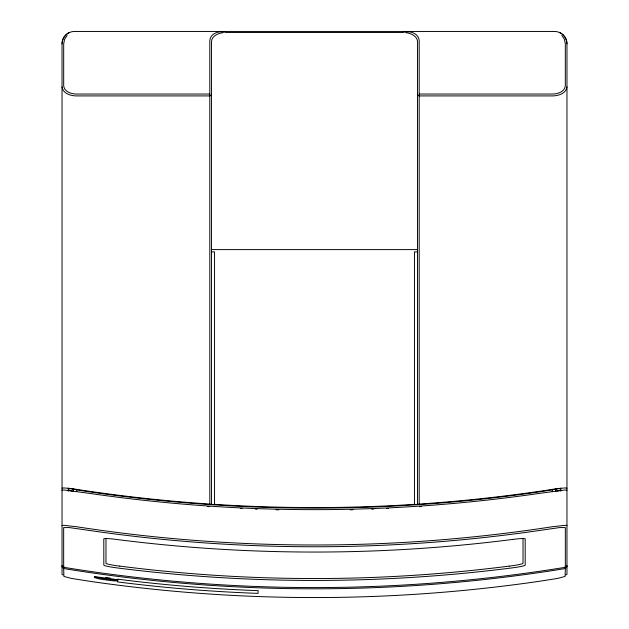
<?xml version="1.0" encoding="UTF-8"?>
<svg xmlns="http://www.w3.org/2000/svg" width="629" height="629" viewBox="0 0 629 629"><rect width="100%" height="100%" fill="white"/><g stroke="black" fill="none" stroke-linecap="round" stroke-linejoin="round"><path stroke-width="0.94" d="M68.75 488.332L68.75 490.384L68.215 490.384L71.895 490.997M73.286 491.477L73.286 488.639M555.714 491.477L555.714 488.639M63.136 574.922A14.302 1.219 9.1 0 1 62.035 574.277L62.035 43.818C62.035 38.919 65.141 34.265 69.67 32.394M566.965 86.865C566.249 93.556 558.277 95.883 552.537 95.915L419.197 95.915L417.546 94.885M67.13 35.46L64.59 39.257L63.686 43.833L63.686 85.803C64.26 91.826 71.384 94.043 76.557 94.043L209.803 94.043M62.035 565.4L63.663 567.303L75.944 569.253A1556.657 1550.87 0 0 0 553.056 569.253L565.337 567.303L566.965 565.4M62.035 566.643L63.663 568.545L75.944 570.495A1556.657 1550.87 0 0 0 553.056 570.495L565.337 568.545L566.965 566.643M211.454 94.885L209.803 95.915L76.463 95.915C70.723 95.883 62.751 93.556 62.035 86.865M557.105 490.997L560.785 490.384L560.25 490.384M223.067 32.653C218.161 33.29 211.887 35.877 211.454 41.53L211.454 504.34L214.544 504.529L214.544 251.899L211.454 251.899M417.546 504.301L420.078 504.01A1558.403 1552.608 0 0 0 546.09 490.337L552.537 489.323A14.734 1.25 -9 0 1 560.557 488.277L564.535 487.994A14.302 1.219 -9 0 1 566.965 488.308M509.199 566.163L510.779 565.951A12.47 1.061 -7.6 0 0 517.581 564.866L520.961 564.134A12.069 1.03 -7.6 0 0 523.021 563.269L523.021 538.353M414.456 504.348L398.983 505.291A1558.403 1552.608 0 0 1 230.017 505.291L214.544 504.348M419.197 94.043L552.443 94.043C557.616 94.043 564.74 91.826 565.314 85.803L565.314 43.833L564.41 39.257L561.87 35.46M211.454 249.595L417.546 249.595M417.546 251.899L414.456 251.899L414.456 504.529L417.546 504.34L417.546 41.53C417.113 35.877 410.839 33.29 405.933 32.653M211.454 504.301L208.922 504.01A1558.403 1552.608 0 0 1 82.91 490.337L76.463 489.323A14.734 1.25 9 0 0 68.443 488.277L64.465 487.994A14.302 1.219 9 0 0 62.035 488.308M119.801 566.163L118.221 565.951A12.47 1.061 7.6 0 1 111.419 564.866L108.039 564.134A12.069 1.03 7.6 0 1 105.979 563.269L105.979 538.353M559.33 32.394C563.859 34.265 566.965 38.919 566.965 43.818L566.965 574.277A14.302 1.219 -9.1 0 1 565.864 574.922M565.337 567.303L565.337 527.582L559.653 527.566L539.124 530.522A1556.657 1550.87 0 0 1 89.876 530.522L69.347 527.566L63.663 527.582L63.663 567.303M565.337 568.545L565.086 576.431L557.443 578.452L539.124 581.322A1556.657 1550.87 0 0 1 89.876 581.322L71.557 578.452L63.914 576.431L63.663 568.545M560.785 491.218L560.785 488.308L546.09 490.864A1558.403 1552.608 0 0 1 420.078 504.537L398.983 505.826A1558.403 1552.608 0 0 1 230.017 505.826L208.922 504.537A1558.403 1552.608 0 0 1 82.91 490.864L68.215 488.308L68.215 491.218M560.25 488.332L560.25 490.534M555.714 488.576L555.714 491.619M552.238 489.983L552.238 491.705M419.197 504.057L419.197 40.468C418.482 33.007 409.385 30.396 403.118 32.48L225.882 32.48C219.615 30.396 210.518 33.007 209.803 40.468L209.803 504.057M106.529 579.875A5.512 0.472 7.5 0 1 104.217 579.671L103.565 579.592A5.527 0.472 8.1 0 1 99.272 578.877A14.302 1.219 8.1 0 1 95.663 577.933L94.94 577.642A11.086 0.944 8.1 0 1 95.592 576.95A14.302 1.219 8.1 0 0 99.28 577.862A5.527 0.472 8.1 0 0 103.565 578.586L104.217 578.664A5.512 0.472 7.5 0 0 106.529 578.861L106.529 579.875A5.519 0.472 7.5 0 0 113.786 580.826A14.341 1.227 7.5 0 0 117.403 580.866L117.765 580.819A7.123 0.605 7.5 0 1 116.341 579.631A7.957 0.676 7.5 0 0 106.537 578.31A7.933 0.676 7.5 0 0 103.95 577.862L103.007 577.713A7.98 0.684 8.1 0 0 96.709 576.99L94.94 576.636A11.086 0.944 8.1 0 1 94.672 576.526M76.762 489.983L76.762 491.705M73.286 488.576L73.286 491.619M68.75 488.513L68.75 490.534M509.191 566.108A1525.742 1520.151 0 0 1 119.769 566.108M62.035 490.361A14.302 1.219 9.1 0 1 64.465 490.054L89.876 493.419A1556.657 1550.87 0 0 0 539.124 493.419L564.535 490.054A14.302 1.219 -9.1 0 1 566.965 490.361M62.035 525.679A14.302 1.219 9.1 0 1 64.465 525.372L76.463 526.725A1554.133 1548.354 0 0 0 552.537 526.709L564.535 525.372A14.302 1.219 -9.1 0 1 566.965 525.679M566.965 566.234A1556.657 1550.87 0 0 1 565.109 566.532M63.891 566.532A1556.657 1550.87 0 0 1 62.035 566.234M106.529 578.861A5.519 0.472 7.5 0 0 113.786 579.812A14.341 1.227 7.5 0 0 115.87 579.891M421.485 506.557A1556.657 1550.87 0 0 1 419.614 506.691M388.667 508.468A1556.657 1550.87 0 0 1 386.796 508.554M373.657 509.105A1556.657 1550.87 0 0 1 371.778 509.175M353.003 509.749A1556.657 1550.87 0 0 1 350.188 509.82M278.812 509.82A1556.657 1550.87 0 0 1 275.997 509.749M257.222 509.175A1556.657 1550.87 0 0 1 255.343 509.105M242.204 508.554A1556.657 1550.87 0 0 1 240.333 508.468M209.386 506.691A1556.657 1550.87 0 0 1 207.515 506.557M566.965 43.818A12.368 12.368 0 0 0 554.597 31.45L74.403 31.45A12.368 12.368 0 0 0 62.035 43.818M117.796 579.191L117.694 581.935A1556.657 1550.87 2.1 0 0 258.055 593.383L258.157 590.647A1556.657 1550.87 2.1 0 1 117.796 579.191M105.806 577.941L110.35 578.287L105.806 577.941M512.808 539.407L511.204 539.619A1556.657 1550.949 0 0 1 117.796 539.619L116.192 539.407A12.423 1.061 7.5 0 0 103.793 538.841L103.824 565.109A12.423 1.061 7.5 0 0 116.192 567.798L117.796 568.011A1556.657 1550.949 0 0 0 511.204 568.011L512.808 567.798A12.423 1.061 -7.5 0 0 525.207 565.101L525.176 538.849A12.423 1.061 -7.5 0 0 512.808 539.407"/></g></svg>
